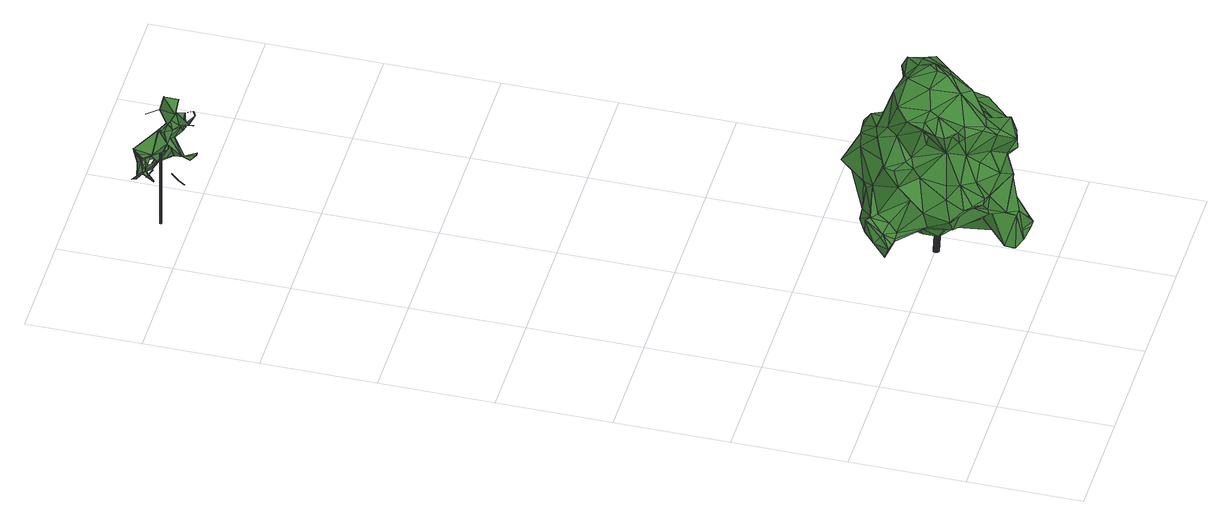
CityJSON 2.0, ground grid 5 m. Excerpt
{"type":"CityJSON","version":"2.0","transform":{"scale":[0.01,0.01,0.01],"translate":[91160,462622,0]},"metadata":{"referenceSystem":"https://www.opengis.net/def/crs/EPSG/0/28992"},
"CityObjects":{
"tree1":{"type":"SolitaryVegetationObject","attributes":{"gtid":54,"crown_width_m":7.34,"crown_median_z":5.5,"trunk_H_m":4.46,"trunk_DBH_m":0.255,"trunk_radius_m":0.128,"trunk_base_height_m":1.04,"original_gtid":"55"},"geometry":[{"type":"Solid","lod":"3","boundaries":[[[[0,1,2]],[[3,4,5]],[[6,7,8]],[[9,10,11]],[[12,13,14]],[[15,13,12]],[[16,17,18]],[[19,20,13]],[[21,22,23]],[[24,25,26]],[[27,28,29]],[[30,31,32]],[[30,32,33]],[[34,35,36]],[[37,38,18]],[[39,40,41]],[[42,9,43]],[[44,32,31]],[[45,4,3]],[[46,47,48]],[[49,28,50]],[[51,52,53]],[[54,55,56]],[[57,58,23]],[[59,60,61]],[[62,63,64]],[[6,8,65]],[[66,65,8]],[[53,2,67]],[[2,68,67]],[[69,70,71]],[[23,72,21]],[[73,74,75]],[[76,44,67]],[[77,21,72]],[[63,78,79]],[[80,81,52]],[[2,53,82]],[[25,24,83]],[[84,4,45]],[[23,58,72]],[[85,86,87]],[[88,89,90]],[[88,90,91]],[[47,92,93]],[[94,93,92]],[[95,96,97]],[[50,83,87]],[[98,99,17]],[[2,82,0]],[[100,101,14]],[[49,87,102]],[[103,104,105]],[[39,105,104]],[[106,72,58]],[[102,29,49]],[[31,10,9]],[[51,25,52]],[[11,10,107]],[[78,108,79]],[[109,79,108]],[[45,3,110]],[[36,35,96]],[[93,111,112]],[[93,94,111]],[[29,28,49]],[[66,113,60]],[[114,115,116]],[[53,52,81]],[[82,53,81]],[[117,118,119]],[[25,51,120]],[[61,60,113]],[[109,69,121]],[[122,123,84]],[[124,125,126]],[[124,127,125]],[[128,129,130]],[[128,130,131]],[[75,40,39]],[[89,132,133]],[[11,91,133]],[[26,134,135]],[[15,19,13]],[[44,31,136]],[[132,42,133]],[[137,42,132]],[[115,138,139]],[[91,140,141]],[[88,91,141]],[[142,122,84]],[[51,67,120]],[[59,61,143]],[[110,3,5]],[[11,144,91]],[[20,145,33]],[[102,146,147]],[[7,108,148]],[[8,7,149]],[[66,8,149]],[[149,113,66]],[[28,150,50]],[[149,151,113]],[[61,113,151]],[[11,107,144]],[[60,65,66]],[[118,84,123]],[[142,84,45]],[[142,45,110]],[[109,64,79]],[[50,150,152]],[[149,153,151]],[[154,74,155]],[[7,148,156]],[[124,157,127]],[[61,125,143]],[[125,127,143]],[[20,19,36]],[[158,159,160]],[[161,162,163]],[[107,10,140]],[[0,164,165]],[[166,116,167]],[[168,48,169]],[[80,121,81]],[[141,115,88]],[[31,170,10]],[[47,171,172]],[[46,171,47]],[[173,174,175]],[[176,175,177]],[[93,112,178]],[[171,179,172]],[[27,99,98]],[[131,130,180]],[[181,182,67]],[[183,67,182]],[[161,184,166]],[[83,50,185]],[[175,176,173]],[[84,118,4]],[[178,143,186]],[[178,186,187]],[[21,77,180]],[[64,63,79]],[[52,188,80]],[[168,169,187]],[[11,43,9]],[[189,174,190]],[[116,166,191]],[[96,191,166]],[[31,9,181]],[[9,182,181]],[[185,152,192]],[[131,180,193]],[[83,24,87]],[[194,195,16]],[[158,196,197]],[[198,191,199]],[[180,22,21]],[[109,80,200]],[[201,16,38]],[[202,203,204]],[[197,134,26]],[[120,197,26]],[[13,20,205]],[[164,6,65]],[[206,168,187]],[[111,94,207]],[[208,183,159]],[[208,159,158]],[[209,210,211]],[[212,213,94]],[[212,214,213]],[[107,140,144]],[[91,144,140]],[[155,74,73]],[[169,178,187]],[[48,47,93]],[[215,216,78]],[[203,191,198]],[[114,191,203]],[[62,152,217]],[[152,150,218]],[[36,145,20]],[[14,5,4]],[[4,12,14]],[[219,63,217]],[[58,57,220]],[[58,220,106]],[[143,112,59]],[[178,112,143]],[[36,19,34]],[[77,193,180]],[[31,181,136]],[[185,25,83]],[[67,44,136]],[[81,221,82]],[[193,171,177]],[[212,172,222]],[[219,223,63]],[[122,224,123]],[[225,189,131]],[[218,219,217]],[[64,200,62]],[[109,121,80]],[[86,102,87]],[[9,134,182]],[[69,71,121]],[[16,195,17]],[[62,188,152]],[[172,226,222]],[[14,1,227]],[[173,103,228]],[[229,173,228]],[[86,85,230]],[[19,15,231]],[[34,19,231]],[[232,54,56]],[[93,178,48]],[[202,204,129]],[[212,231,214]],[[169,48,178]],[[73,104,155]],[[33,205,20]],[[96,166,184]],[[115,114,138]],[[139,138,37]],[[139,37,18]],[[62,200,188]],[[172,94,92]],[[172,92,47]],[[133,91,90]],[[6,69,7]],[[215,63,209]],[[215,78,63]],[[176,155,173]],[[185,192,25]],[[52,25,192]],[[85,24,137]],[[52,192,188]],[[152,188,192]],[[7,156,149]],[[214,12,4]],[[180,198,22]],[[203,198,180]],[[22,198,23]],[[198,199,23]],[[50,152,185]],[[213,214,207]],[[69,109,233]],[[69,233,7]],[[108,234,148]],[[120,67,183]],[[136,181,67]],[[177,46,235]],[[177,235,176]],[[116,191,114]],[[172,236,237]],[[109,200,64]],[[138,238,174]],[[41,105,39]],[[218,194,40]],[[75,219,40]],[[218,40,219]],[[239,240,35]],[[241,240,239]],[[183,208,120]],[[197,120,208]],[[13,205,242]],[[183,160,159]],[[40,194,41]],[[194,16,41]],[[82,164,0]],[[142,110,243]],[[142,243,65]],[[180,204,203]],[[16,18,38]],[[223,75,74]],[[223,74,154]],[[105,228,103]],[[18,147,139]],[[61,151,153]],[[86,88,146]],[[86,146,102]],[[115,146,88]],[[161,115,141]],[[189,190,131]],[[216,157,244]],[[244,234,108]],[[131,190,174]],[[140,161,141]],[[30,33,245]],[[242,205,33]],[[135,134,9]],[[98,17,195]],[[162,115,163]],[[161,163,246]],[[62,217,63]],[[182,134,197]],[[100,242,247]],[[248,127,157]],[[133,90,89]],[[88,86,230]],[[88,230,89]],[[212,34,231]],[[214,231,12]],[[15,12,231]],[[119,111,207]],[[24,26,249]],[[33,145,245]],[[44,247,32]],[[76,101,100]],[[76,100,247]],[[137,230,85]],[[125,61,153]],[[125,153,126]],[[29,99,27]],[[24,85,87]],[[29,102,99]],[[94,213,207]],[[23,199,241]],[[164,65,165]],[[227,165,243]],[[243,165,65]],[[250,56,55]],[[139,146,115]],[[147,146,139]],[[251,34,212]],[[250,226,56]],[[250,222,226]],[[106,220,56]],[[57,56,220]],[[1,14,68]],[[70,164,221]],[[164,82,221]],[[2,1,68]],[[73,39,104]],[[4,118,252]],[[120,26,25]],[[9,42,135]],[[119,207,214]],[[23,232,57]],[[69,6,164]],[[236,179,193]],[[68,14,101]],[[118,123,224]],[[69,164,70]],[[200,80,188]],[[98,253,27]],[[194,253,98]],[[254,225,131]],[[234,156,148]],[[1,165,227]],[[0,165,1]],[[56,226,106]],[[114,202,138]],[[226,172,237]],[[106,226,237]],[[239,54,232]],[[172,179,236]],[[131,193,254]],[[193,179,255]],[[177,254,193]],[[175,254,177]],[[153,149,156]],[[153,156,126]],[[7,233,108]],[[109,108,233]],[[210,223,154]],[[119,118,111]],[[119,214,4]],[[4,117,119]],[[239,232,23]],[[224,59,112]],[[224,112,111]],[[177,171,46]],[[60,59,256]],[[193,77,236]],[[81,121,70]],[[95,245,145]],[[95,145,36]],[[14,13,100]],[[242,100,13]],[[218,217,152]],[[115,167,116]],[[95,36,96]],[[16,257,41]],[[201,257,16]],[[129,204,130]],[[180,130,204]],[[127,248,143]],[[186,143,248]],[[41,257,105]],[[63,223,209]],[[219,75,223]],[[39,73,75]],[[158,160,196]],[[81,70,221]],[[208,158,197]],[[135,249,26]],[[182,197,196]],[[182,196,183]],[[244,157,124]],[[72,106,236]],[[72,236,77]],[[251,222,250]],[[212,222,251]],[[28,27,150]],[[129,238,202]],[[174,201,258]],[[174,258,138]],[[138,258,37]],[[209,223,210]],[[68,101,76]],[[133,43,11]],[[206,259,235]],[[176,235,259]],[[244,124,234]],[[183,196,160]],[[166,167,161]],[[254,175,260]],[[175,174,260]],[[254,260,225]],[[161,246,115]],[[234,126,156]],[[126,234,124]],[[103,173,104]],[[42,43,133]],[[53,67,51]],[[171,255,179]],[[35,54,239]],[[236,106,237]],[[171,193,255]],[[94,172,212]],[[206,261,168]],[[235,261,206]],[[71,70,121]],[[155,104,173]],[[38,37,258]],[[38,258,201]],[[117,252,118]],[[14,227,262]],[[115,246,163]],[[56,57,232]],[[263,248,157]],[[76,67,68]],[[33,32,242]],[[49,50,87]],[[102,147,99]],[[17,99,147]],[[194,98,195]],[[18,17,147]],[[76,247,44]],[[89,230,132]],[[137,132,230]],[[78,216,108]],[[243,262,227]],[[110,262,243]],[[210,154,206]],[[257,201,229]],[[5,262,110]],[[108,216,244]],[[174,229,201]],[[117,4,252]],[[224,111,118]],[[142,256,122]],[[224,256,59]],[[122,256,224]],[[60,256,65]],[[142,65,256]],[[23,241,239]],[[35,55,54]],[[34,55,35]],[[251,55,34]],[[250,55,251]],[[154,155,259]],[[154,259,206]],[[202,114,203]],[[238,138,202]],[[174,129,128]],[[174,128,131]],[[238,129,174]],[[260,189,225]],[[260,174,189]],[[187,186,263]],[[263,206,187]],[[263,186,248]],[[14,262,5]],[[167,115,162]],[[167,162,161]],[[242,32,247]],[[42,249,135]],[[137,249,42]],[[24,249,137]],[[229,174,173]],[[155,176,259]],[[215,211,216]],[[209,211,215]],[[206,211,210]],[[263,211,206]],[[157,211,263]],[[216,211,157]],[[35,240,96]],[[96,240,191]],[[199,240,241]],[[191,240,199]],[[257,228,105]],[[229,228,257]],[[168,261,264]],[[48,168,264]],[[235,264,261]],[[235,46,264]],[[48,264,46]],[[97,31,30]],[[95,97,245]],[[30,245,97]],[[218,253,194]],[[150,253,218]],[[161,170,184]],[[140,10,170]],[[140,170,161]],[[31,97,170]],[[96,170,97]],[[96,184,170]],[[150,27,253]],[[265,266,267]],[[265,267,268]],[[268,267,269]],[[268,269,270]],[[267,266,271]],[[267,271,269]],[[269,271,272]],[[269,272,270]],[[271,266,273]],[[271,273,272]],[[272,273,274]],[[272,274,270]],[[273,266,275]],[[273,275,274]],[[274,275,276]],[[274,276,270]],[[275,266,277]],[[275,277,276]],[[276,277,278]],[[276,278,270]],[[277,266,279]],[[277,279,278]],[[278,279,280]],[[278,280,270]],[[279,266,281]],[[279,281,280]],[[280,281,282]],[[280,282,270]],[[281,266,283]],[[281,283,282]],[[282,283,284]],[[282,284,270]],[[283,266,285]],[[283,285,284]],[[284,285,286]],[[284,286,270]],[[285,266,287]],[[285,287,286]],[[286,287,288]],[[286,288,270]],[[287,266,289]],[[287,289,288]],[[288,289,290]],[[288,290,270]],[[289,266,291]],[[289,291,290]],[[290,291,292]],[[290,292,270]],[[291,266,293]],[[291,293,292]],[[292,293,294]],[[292,294,270]],[[293,266,295]],[[293,295,294]],[[294,295,296]],[[294,296,270]],[[295,266,297]],[[295,297,296]],[[296,297,298]],[[296,298,270]],[[297,266,299]],[[297,299,298]],[[298,299,300]],[[298,300,270]],[[299,266,301]],[[299,301,300]],[[300,301,302]],[[300,302,270]],[[301,266,303]],[[301,303,302]],[[302,303,304]],[[302,304,270]],[[303,266,305]],[[303,305,304]],[[304,305,306]],[[304,306,270]],[[305,266,307]],[[305,307,306]],[[306,307,308]],[[306,308,270]],[[307,266,309]],[[307,309,308]],[[308,309,310]],[[308,310,270]],[[309,266,311]],[[309,311,310]],[[310,311,312]],[[310,312,270]],[[311,266,313]],[[311,313,312]],[[312,313,314]],[[312,314,270]],[[313,266,265]],[[313,265,314]],[[314,265,268]],[[314,268,270]]]]}]},
"tree2":{"type":"SolitaryVegetationObject","attributes":{"gtid":73,"crown_width_m":2.6,"crown_median_z":4.61,"trunk_H_m":4.32,"trunk_DBH_m":0.0797,"trunk_radius_m":0.0399,"trunk_base_height_m":0.29,"original_gtid":"74"},"geometry":[{"type":"MultiSurface","lod":"3","boundaries":[[[315,316,317]],[[318,319,320]],[[321,322,323]],[[324,325,326]],[[327,328,329]],[[330,331,325]],[[332,333,334]],[[327,329,335]],[[336,337,338]],[[336,338,323]],[[339,340,341]],[[342,343,344]],[[345,346,347]],[[319,348,349]],[[348,350,351]],[[352,333,353]],[[354,355,356]],[[357,358,353]],[[321,323,359]],[[350,360,361]],[[337,362,363]],[[364,365,349]],[[366,362,367]],[[337,368,362]],[[354,369,355]],[[370,371,345]],[[368,337,372]],[[373,358,357]],[[352,373,357]],[[374,375,376]],[[317,316,377]],[[378,379,380]],[[351,381,382]],[[383,376,384]],[[385,386,387]],[[366,388,389]],[[390,357,391]],[[319,360,348]],[[318,360,319]],[[392,393,328]],[[353,329,393]],[[329,328,393]],[[394,395,341]],[[390,396,397]],[[328,327,398]],[[399,382,381]],[[397,357,390]],[[400,401,370]],[[336,402,403]],[[404,405,394]],[[406,340,407]],[[408,364,349]],[[408,348,409]],[[410,378,411]],[[411,378,412]],[[390,345,371]],[[342,378,413]],[[320,324,414]],[[363,389,415]],[[416,417,418]],[[352,358,389]],[[368,372,419]],[[400,345,347]],[[405,395,394]],[[401,347,420]],[[421,406,407]],[[418,422,416]],[[339,375,340]],[[407,340,375]],[[336,423,402]],[[320,424,425]],[[356,422,426]],[[363,427,331]],[[356,417,416]],[[331,338,363]],[[323,338,331]],[[328,428,392]],[[429,430,431]],[[420,397,401]],[[318,322,432]],[[350,365,381]],[[433,434,323]],[[370,396,371]],[[403,435,325]],[[321,436,432]],[[377,437,317]],[[333,358,438]],[[345,400,370]],[[356,426,354]],[[348,351,409]],[[399,378,410]],[[324,425,325]],[[348,360,350]],[[369,417,355]],[[439,440,376]],[[355,417,356]],[[430,429,441]],[[442,415,443]],[[349,424,319]],[[360,359,361]],[[413,444,445]],[[366,363,362]],[[428,398,335]],[[339,446,375]],[[410,411,447]],[[417,422,418]],[[426,422,417]],[[401,400,347]],[[404,335,448]],[[449,450,440]],[[392,350,361]],[[451,448,452]],[[436,360,318]],[[432,436,318]],[[335,453,425]],[[333,453,329]],[[329,453,335]],[[415,438,443]],[[343,413,380]],[[454,373,455]],[[425,453,333]],[[344,343,456]],[[457,458,459]],[[386,459,458]],[[330,325,438]],[[425,438,325]],[[364,379,378]],[[333,415,358]],[[434,423,336]],[[460,461,451]],[[427,462,325]],[[457,388,366]],[[457,366,367]],[[406,421,340]],[[377,316,463]],[[464,344,456]],[[411,412,465]],[[399,381,364]],[[364,409,379]],[[351,379,409]],[[340,466,392]],[[367,467,457]],[[425,448,335]],[[377,468,437]],[[409,364,408]],[[342,344,464]],[[352,397,420]],[[389,358,415]],[[353,358,352]],[[342,412,378]],[[469,433,414]],[[470,382,471]],[[427,325,331]],[[324,320,425]],[[433,472,434]],[[419,372,437]],[[373,454,358]],[[454,438,358]],[[473,467,367]],[[473,367,474]],[[475,466,340]],[[331,332,323]],[[397,352,357]],[[392,466,350]],[[361,476,347]],[[403,325,468]],[[472,469,477]],[[399,464,382]],[[478,472,477]],[[353,333,329]],[[456,343,471]],[[318,320,433]],[[364,381,365]],[[438,425,333]],[[415,333,331]],[[331,438,415]],[[330,438,331]],[[383,350,374]],[[414,433,320]],[[425,452,448]],[[414,478,477]],[[414,479,478]],[[480,481,430]],[[351,382,470]],[[482,428,328]],[[389,455,373]],[[399,410,465]],[[465,412,399]],[[363,366,389]],[[389,388,455]],[[389,373,352]],[[414,477,469]],[[324,479,414]],[[343,483,413]],[[334,476,359]],[[425,461,452]],[[401,396,370]],[[455,388,457]],[[481,431,430]],[[378,380,413]],[[368,419,484]],[[354,426,369]],[[369,426,417]],[[337,363,338]],[[413,445,342]],[[449,485,450]],[[436,359,360]],[[349,348,408]],[[410,447,465]],[[342,464,384]],[[465,447,411]],[[390,371,396]],[[405,486,395]],[[341,395,339]],[[467,458,457]],[[340,446,341]],[[335,398,327]],[[482,398,428]],[[403,317,336]],[[403,315,317]],[[482,328,398]],[[376,383,374]],[[399,384,464]],[[463,316,468]],[[380,379,470]],[[397,396,401]],[[356,416,422]],[[430,441,480]],[[384,440,450]],[[383,485,487]],[[424,349,488]],[[365,488,349]],[[381,351,350]],[[315,403,468]],[[433,469,472]],[[425,424,488]],[[432,322,321]],[[340,421,475]],[[375,475,407]],[[421,407,475]],[[359,436,321]],[[402,423,434]],[[375,466,475]],[[394,428,404]],[[352,334,333]],[[474,367,468]],[[362,468,367]],[[428,335,404]],[[323,332,359]],[[333,332,331]],[[399,364,378]],[[377,463,468]],[[384,489,342]],[[450,489,384]],[[474,468,463]],[[487,461,425]],[[487,451,461]],[[442,443,462]],[[375,490,376]],[[438,459,443]],[[462,443,459]],[[347,346,393]],[[393,361,347]],[[393,392,361]],[[490,439,376]],[[490,446,340]],[[490,375,446]],[[372,336,317]],[[372,337,336]],[[470,379,351]],[[472,478,434]],[[464,456,382]],[[448,491,404]],[[380,471,343]],[[449,487,485]],[[399,485,384]],[[383,384,485]],[[428,394,486]],[[478,479,402]],[[391,346,390]],[[402,434,478]],[[350,492,365]],[[491,405,404]],[[460,452,461]],[[342,445,483]],[[425,488,487]],[[342,483,343]],[[359,332,334]],[[429,431,481]],[[434,336,323]],[[323,322,433]],[[318,433,322]],[[374,466,375]],[[350,466,374]],[[392,490,340]],[[437,372,317]],[[479,324,326]],[[341,486,394]],[[490,392,428]],[[387,458,462]],[[380,470,471]],[[456,471,382]],[[353,391,357]],[[347,476,420]],[[361,359,476]],[[362,419,437]],[[427,363,442]],[[415,442,363]],[[341,446,486]],[[467,325,462]],[[473,474,468]],[[473,468,467]],[[468,325,467]],[[457,459,455]],[[365,492,488]],[[442,462,427]],[[387,462,385]],[[385,462,386]],[[480,441,481]],[[428,486,491]],[[491,486,405]],[[481,441,429]],[[319,424,320]],[[487,448,451]],[[376,440,384]],[[435,326,325]],[[403,326,435]],[[383,492,350]],[[383,488,492]],[[402,479,326]],[[402,326,403]],[[486,446,395]],[[395,446,339]],[[428,439,490]],[[467,462,458]],[[390,346,345]],[[386,458,387]],[[484,362,368]],[[484,419,362]],[[460,451,452]],[[487,491,448]],[[487,449,491]],[[342,489,412]],[[362,437,468]],[[383,487,488]],[[462,459,386]],[[438,454,459]],[[455,459,454]],[[428,491,439]],[[444,413,483]],[[391,353,346]],[[393,346,353]],[[334,352,476]],[[352,420,476]],[[445,444,483]],[[491,440,439]],[[449,440,491]],[[315,468,316]],[[412,485,399]],[[489,485,412]],[[489,450,485]],[[493,494,495]],[[493,495,496]],[[496,495,497]],[[496,497,498]],[[495,494,499]],[[495,499,497]],[[497,499,500]],[[497,500,498]],[[499,494,501]],[[499,501,500]],[[500,501,502]],[[500,502,498]],[[501,494,503]],[[501,503,502]],[[502,503,504]],[[502,504,498]],[[503,494,505]],[[503,505,504]],[[504,505,506]],[[504,506,498]],[[505,494,507]],[[505,507,506]],[[506,507,508]],[[506,508,498]],[[507,494,509]],[[507,509,508]],[[508,509,510]],[[508,510,498]],[[509,494,511]],[[509,511,510]],[[510,511,512]],[[510,512,498]],[[511,494,513]],[[511,513,512]],[[512,513,514]],[[512,514,498]],[[513,494,515]],[[513,515,514]],[[514,515,516]],[[514,516,498]],[[515,494,517]],[[515,517,516]],[[516,517,518]],[[516,518,498]],[[517,494,519]],[[517,519,518]],[[518,519,520]],[[518,520,498]],[[519,494,521]],[[519,521,520]],[[520,521,522]],[[520,522,498]],[[521,494,523]],[[521,523,522]],[[523,494,524]],[[523,524,522]],[[522,524,525]],[[522,525,498]],[[524,494,526]],[[524,526,525]],[[525,526,527]],[[525,527,498]],[[526,494,528]],[[526,528,527]],[[527,528,529]],[[527,529,498]],[[528,494,530]],[[528,530,529]],[[529,530,531]],[[529,531,498]],[[530,494,532]],[[530,532,531]],[[531,532,533]],[[531,533,498]],[[532,494,534]],[[532,534,533]],[[533,534,535]],[[533,535,498]],[[534,494,536]],[[534,536,535]],[[535,536,537]],[[535,537,498]],[[536,494,538]],[[536,538,537]],[[537,538,539]],[[537,539,498]],[[538,494,540]],[[538,540,539]],[[540,494,493]],[[540,493,539]],[[539,493,496]],[[539,496,498]]]}]}
},
"vertices":[
[803,195,825],[774,202,818],[830,132,768],[612,350,906],[631,382,800],[672,338,831],[899,339,928],[976,458,954],[895,425,993],[764,105,443],[737,109,438],[762,87,295],[718,402,737],[657,329,618],[724,320,726],[662,388,599],[1068,575,343],[1088,426,305],[1025,426,334],[573,365,598],[534,282,590],[552,700,372],[550,636,346],[471,601,325],[1035,221,343],[1007,223,518],[937,273,384],[1232,441,283],[1227,398,294],[1117,400,216],[652,210,519],[691,142,484],[649,202,590],[599,216,584],[536,454,538],[535,436,467],[492,327,550],[929,452,435],[1034,511,461],[1072,729,387],[1130,625,413],[1102,625,319],[909,85,278],[803,123,292],[763,132,634],[592,380,907],[724,852,591],[705,766,694],[746,774,731],[1120,366,250],[1134,379,404],[951,161,619],[1046,244,640],[964,170,698],[476,560,427],[505,559,438],[465,608,450],[426,574,410],[455,643,403],[680,600,961],[785,492,991],[823,595,998],[1098,478,661],[1087,538,682],[1174,486,739],[832,373,958],[871,438,1010],[905,193,619],[801,237,706],[948,392,854],[915,240,769],[983,362,741],[523,700,397],[1001,688,488],[935,644,580],[1070,664,545],[769,188,624],[620,746,382],[1053,526,762],[1121,507,745],[1102,326,734],[1009,225,726],[933,184,792],[1105,260,395],[586,417,916],[1001,227,269],[997,310,220],[1071,316,309],[846,239,246],[909,155,231],[819,155,264],[749,128,252],[643,645,690],[673,685,784],[576,632,710],[600,295,565],[605,346,418],[657,206,492],[1153,481,316],[1115,401,218],[712,276,601],[768,275,662],[1011,338,212],[938,741,360],[1026,719,384],[1026,718,381],[477,685,502],[701,105,296],[1087,543,917],[1063,440,797],[634,330,915],[660,600,822],[685,644,838],[884,483,1013],[706,498,284],[799,382,269],[696,431,291],[691,482,775],[606,474,919],[620,528,753],[986,232,520],[1025,367,781],[637,474,936],[606,473,923],[989,664,922],[885,624,960],[997,641,965],[909,607,937],[786,568,367],[823,635,286],[780,599,301],[711,665,428],[949,107,252],[880,86,272],[813,221,435],[876,226,346],[764,129,633],[951,107,254],[840,501,364],[884,408,291],[698,151,299],[757,216,322],[671,425,951],[788,645,950],[701,107,294],[556,267,577],[918,348,262],[961,371,261],[1055,567,933],[929,506,1013],[1173,464,437],[911,520,1016],[1096,386,520],[925,578,991],[924,681,645],[927,739,500],[1012,583,957],[952,640,833],[811,386,612],[930,328,673],[781,267,665],[749,254,382],[809,350,445],[878,375,407],[850,270,836],[785,251,843],[654,362,423],[747,400,306],[808,779,748],[776,771,748],[719,216,463],[672,744,542],[631,694,560],[920,734,490],[851,627,444],[863,794,494],[865,796,496],[738,814,544],[723,700,801],[651,726,524],[677,643,334],[809,145,588],[806,213,524],[892,218,617],[740,251,453],[1112,293,442],[789,685,801],[817,748,786],[1063,367,588],[790,597,570],[805,543,454],[606,507,403],[1041,287,570],[646,743,415],[1115,553,338],[1124,492,332],[779,283,563],[884,337,470],[610,582,364],[610,581,367],[1114,383,714],[990,625,415],[780,596,300],[706,520,290],[779,598,298],[583,259,577],[907,705,687],[597,544,745],[954,363,551],[983,563,655],[923,679,646],[913,633,767],[561,567,633],[573,588,708],[581,508,729],[1006,557,781],[1047,651,823],[1075,501,571],[1188,501,470],[1103,588,534],[459,616,437],[932,212,780],[545,649,486],[986,571,642],[631,549,930],[707,677,572],[498,667,500],[755,258,844],[938,737,359],[958,685,407],[999,227,267],[650,499,627],[448,563,418],[999,507,901],[1055,570,931],[817,794,569],[558,678,455],[499,671,500],[844,610,302],[470,557,421],[559,490,429],[505,557,435],[625,213,595],[724,329,876],[1048,652,826],[583,259,573],[885,376,301],[650,203,593],[830,564,808],[946,238,327],[536,598,458],[595,522,549],[655,451,909],[1152,487,326],[740,758,550],[653,726,522],[690,464,959],[987,674,392],[956,552,476],[873,762,537],[848,726,552],[788,718,622],[693,317,841],[898,645,764],[756,748,637],[838,474,104],[825,475,104],[837,478,104],[849,451,550],[849,455,550],[836,452,550],[836,481,104],[848,458,550],[834,484,104],[846,461,550],[832,486,104],[843,463,551],[829,487,105],[840,464,551],[826,488,105],[837,465,551],[822,487,105],[834,465,551],[819,486,105],[831,463,551],[816,484,105],[828,461,551],[814,482,105],[826,459,551],[813,479,105],[824,456,551],[812,476,104],[824,453,550],[812,472,104],[824,449,550],[814,469,104],[825,446,550],[815,466,104],[827,443,550],[818,464,104],[829,441,550],[821,463,103],[832,440,550],[824,462,103],[836,439,550],[828,462,103],[839,440,550],[831,464,103],[842,441,550],[834,466,103],[845,443,550],[836,468,103],[847,445,550],[837,471,103],[849,448,550],
[195,3672,366],[160,3718,335],[153,3670,380],[197,3595,478],[244,3590,484],[206,3644,444],[224,3582,470],[197,3594,477],[206,3643,443],[205,3723,461],[273,3724,334],[205,3723,460],[376,3544,478],[351,3551,475],[361,3582,449],[238,3657,416],[238,3657,414],[238,3656,415],[310,3595,421],[309,3594,422],[392,3582,478],[199,3687,407],[195,3670,366],[216,3677,404],[338,3496,580],[287,3509,564],[338,3495,579],[316,3587,658],[298,3555,684],[299,3555,684],[271,3470,439],[274,3522,405],[251,3527,425],[233,3599,555],[233,3601,555],[287,3578,525],[239,3586,590],[288,3573,388],[310,3594,420],[209,3507,310],[209,3508,309],[233,3540,307],[290,3573,388],[300,3630,351],[244,3590,482],[244,3589,483],[272,3587,495],[195,3671,365],[221,3668,370],[239,3588,590],[234,3600,555],[236,3685,324],[210,3695,318],[162,3624,341],[209,3508,311],[255,3468,438],[271,3469,438],[153,3668,379],[300,3629,350],[307,3555,540],[287,3509,566],[340,3577,576],[159,3718,335],[284,3632,626],[239,3587,591],[247,3557,644],[240,3587,590],[248,3557,643],[320,3596,549],[335,3611,613],[326,3732,309],[326,3732,307],[326,3733,308],[260,3676,309],[275,3638,352],[274,3521,405],[289,3573,389],[305,3544,538],[323,3579,458],[385,3514,559],[339,3496,579],[255,3469,437],[273,3521,405],[376,3545,479],[285,3632,625],[255,3469,439],[231,3489,428],[204,3723,461],[200,3689,407],[387,3550,543],[385,3515,560],[264,3482,587],[264,3483,588],[211,3611,564],[210,3611,566],[257,3683,613],[257,3683,614],[285,3633,626],[277,3613,702],[159,3689,474],[275,3640,352],[249,3571,324],[233,3540,309],[249,3571,326],[161,3625,340],[250,3527,424],[263,3483,587],[249,3571,325],[200,3688,408],[280,3636,517],[281,3638,517],[234,3539,308],[221,3669,371],[385,3549,543],[131,3621,428],[130,3620,428],[130,3621,427],[196,3593,478],[155,3670,459],[155,3670,457],[218,3679,404],[224,3581,472],[152,3669,379],[316,3661,334],[341,3576,576],[341,3577,576],[94,3640,416],[236,3686,325],[261,3676,311],[277,3613,704],[277,3614,703],[338,3496,578],[257,3684,613],[377,3584,486],[341,3578,576],[337,3611,613],[327,3577,525],[323,3580,460],[361,3583,450],[317,3661,333],[285,3663,299],[299,3555,683],[260,3709,292],[261,3709,293],[285,3664,300],[273,3588,495],[282,3636,517],[274,3723,334],[160,3718,334],[316,3587,656],[257,3683,612],[304,3544,539],[260,3709,293],[185,3703,322],[136,3693,488],[246,3557,643],[247,3556,643],[135,3694,488],[210,3696,320],[185,3703,321],[286,3509,565],[251,3528,424],[137,3695,488],[158,3690,473],[205,3724,461],[93,3640,416],[94,3640,415],[327,3576,526],[278,3612,703],[162,3625,339],[336,3611,613],[384,3515,559],[322,3596,549],[281,3637,518],[336,3611,614],[305,3544,540],[385,3551,543],[288,3579,525],[279,3625,29],[275,3625,29],[279,3626,29],[275,3623,461],[275,3624,461],[271,3623,461],[278,3627,29],[275,3626,461],[278,3628,29],[274,3626,461],[277,3628,29],[273,3627,461],[276,3629,29],[272,3627,461],[275,3629,29],[271,3627,461],[274,3629,29],[270,3627,461],[273,3628,29],[269,3627,461],[272,3628,29],[268,3626,461],[271,3627,29],[268,3625,461],[271,3626,29],[268,3624,461],[271,3625,29],[267,3623,461],[271,3624,29],[268,3622,461],[271,3623,29],[272,3622,29],[269,3621,461],[273,3622,29],[269,3620,461],[274,3621,29],[270,3620,461],[275,3621,29],[271,3620,461],[276,3621,29],[272,3620,461],[277,3622,29],[273,3620,461],[278,3622,29],[274,3621,461],[278,3623,29],[275,3622,461],[279,3624,29]
]}
